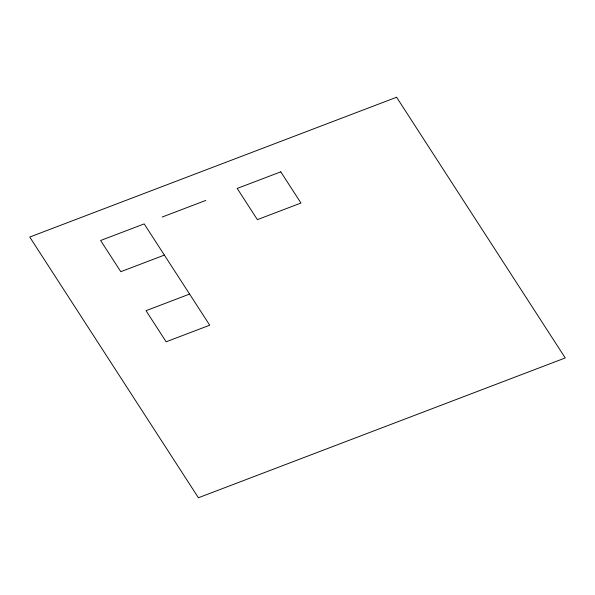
<?xml version="1.0" encoding="UTF-8"?>
<svg xmlns="http://www.w3.org/2000/svg" width="595" height="595" viewBox="0 0 595 595"><rect width="100%" height="100%" fill="white"/><g stroke="black" fill="none" stroke-linecap="round" stroke-linejoin="round"><path stroke-width="0.89" d="M162.19 217.034L205.758 200.433M164.369 255.091L120.8 271.692L100.622 240.499L144.183 223.899L209.723 325.197L166.154 341.798L146.028 310.687L189.589 294.079M396.59 97.245L29.75 237.048L198.41 497.755L565.25 357.952L396.59 97.245M280.781 171.843L237.212 188.444L257.39 219.637L300.958 203.036L280.781 171.843"/></g></svg>
